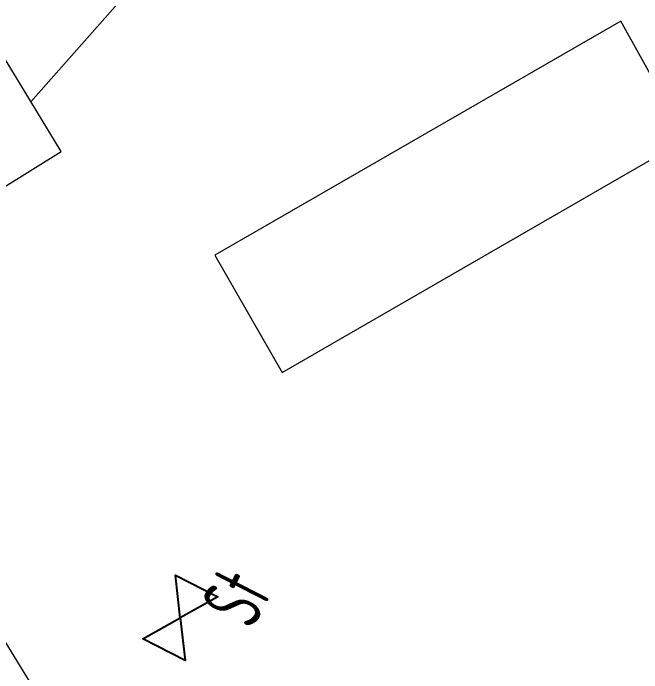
# Model space of a CAD drawing. Header units: metres. Extents: x 507606 to 508087, y 6966978 to 6967359.
# Drawn here: x 507888.88 to 507894.18, y 6967205.3 to 6967210.86 of the extents above; entities that cross this region are included whole.
import ezdxf

# ---------------------------------------------------------------- set-up
doc = ezdxf.new("R2010")
doc.units = ezdxf.units.M
doc.layers.add('D_UG_PIPES', color=142, linetype='EXIST_SWD', lineweight=0)
doc.layers.add('DR_GRATED', color=142, linetype='EXIST_SWD', lineweight=0)
doc.layers.add('E_FEAT', color=7, linetype='EXISTING_ELECTRICITY', lineweight=0, true_color=0xff2e2e)
doc.layers.add('W_FEAT', color=160, linetype='Continuous')
doc.styles.get("Standard").update_dxf_attribs({"font": 'ARIALN.TTF'})
doc.styles.add('Style-INTL_ISO_EQUAL', font='ISOCP.shx')
doc.linetypes.add('EXIST_SWD', pattern='A,5,-2.5,5,-2,["SWD",Standard,S=2.5,R=0,X=0,Y=-1.25],-8,5,-2.5,5,-2.5', length=37.5)
doc.linetypes.add('EXISTING_ELECTRICITY', pattern='A,2,-2,2,-2,2,-2,["E",Standard,S=2.5,R=0,X=0,Y=-1.25],-3.4,2,-2,2,-2', length=23.4)

# ---------------------------------------------------------------- blocks, each defined once
blk = doc.blocks.new('W-SV_2')
at = {"layer": 'W_FEAT', "flags": 128}
for points in [[(0, 0), (-0.0413, 0.3582), (0.3147, 0.176)], [(0, 0), (0.0414, -0.3581), (-0.3147, -0.1759)]]:
    blk.add_lwpolyline(points, close=True, dxfattribs=at)
at = {"layer": 'W_FEAT', "style": 'Style-INTL_ISO_EQUAL', "width": 0.65}
blk.add_text('St', height=0.5, rotation=62.9, dxfattribs=at).set_placement((0.6088, -0.1097))
blk = doc.blocks.new('XE_SURVEY')
at = {"layer": 'D_UG_PIPES', "flags": 128}
for points in [[(507918.8307, 6967153.2262), (507918.8857, 6967156.6332), (507915.2427, 6967163.2372), (507907.9707, 6967174.0002), (507900.9737, 6967185.5462), (507894.1387, 6967196.8812), (507886.5377, 6967209.2712), (507879.4297, 6967220.2642), (507872.2187, 6967232.2822), (507865.0787, 6967243.0682), (507859.4507, 6967253.0452), (507852.6757, 6967264.8522), (507847.2727, 6967272.5802)], [(507889.0294, 6967210.1085), (507893.998, 6967215.7266)]]:
    blk.add_lwpolyline(points, dxfattribs=at)
at = {"layer": 'DR_GRATED', "flags": 128}
blk.add_lwpolyline([(507888.5207, 6967209.2184), (507889.2836, 6967209.6923), (507888.7628, 6967210.5482), (507887.9887, 6967210.0789), (507888.5207, 6967209.2184)], dxfattribs=at)
at = {"layer": 'E_FEAT', "flags": 128}
blk.add_lwpolyline([(507891.1454, 6967207.8321), (507894.5527, 6967209.7962), (507893.9997, 6967210.7892), (507890.5777, 6967208.8172), (507891.1454, 6967207.8321)], dxfattribs=at)
at = {"layer": 'W_FEAT'}
blk.add_blockref('W-SV_2', (507890.2877, 6967205.7652), dxfattribs=at)

msp = doc.modelspace()

# ---------------------------------------------------------------- block references
msp.add_blockref('XE_SURVEY', (0, 0))

doc.saveas('drawing.dxf')
